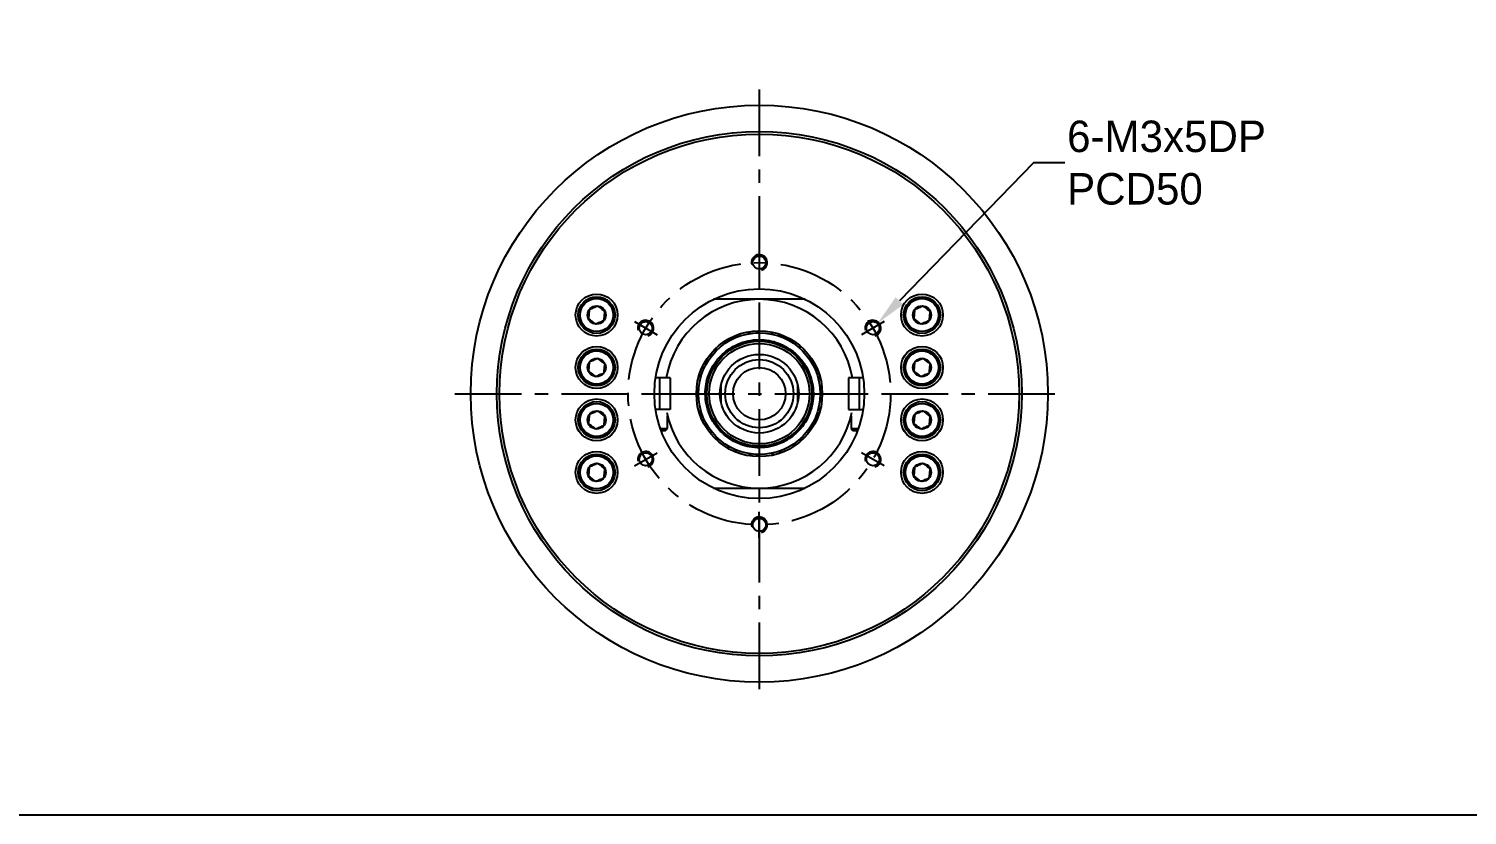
# Model space of a CAD drawing. Extents: x -151 to 841, y 0 to 594.
# Drawn here: x 281.3 to 555.4, y 0 to 149.9 of the extents above; entities that cross this region are included whole.
import ezdxf

# ---------------------------------------------------------------- set-up
doc = ezdxf.new("R2010")
doc.units = 0
doc.header["$PDSIZE"] = -1
doc.linetypes.add('CENTERX2', pattern=[20.32, 12.7, -2.54, 2.54, -2.54])
doc.layers.get('0').update_dxf_attribs({"linetype": 'CONTINUOUS'})
doc.layers.get('DEFPOINTS').update_dxf_attribs({"linetype": 'CONTINUOUS'})
doc.layers.add('$TD_AUDIT_GENERATED__25B7_', color=1, linetype='CENTERX2')
doc.layers.add('$TD_AUDIT_GENERATED__25BB_', color=3, linetype='CONTINUOUS')
doc.styles.add('$TD_AUDIT_GENERATED__25BE_', font='GOTHIC.TTF')
doc.dimstyles.new('$TD_AUDIT_GENERATED__25C1_', dxfattribs={"dimtxt": 4, "dimasz": 4, "dimexe": 0.5, "dimexo": 0.3, "dimgap": 0.396875, "dimtad": 0, "dimtih": 1, "dimtoh": 1, "dimdec": 1, "dimzin": 12, "dimtxsty": '$TD_AUDIT_GENERATED__25BE_', "dimcen": 0.09, "dimclrd": 3, "dimclre": 3, "dimclrt": 3, "dimazin": 3, "dimtm": 1e-09, "dimtfac": 1, "dimtdec": 1, "dimtofl": 0, "dimtmove": 0, "dimatfit": 3})

# ---------------------------------------------------------------- blocks, each defined once
blk = doc.blocks.new('*U182')
at = {"layer": '$TD_AUDIT_GENERATED__25B7_'}
blk.add_line((0, 2.5), (0, -2.5), dxfattribs=at)
blk = doc.blocks.new('*U183')
at = {"color": 0, "linetype": 'BYBLOCK'}
blk.add_blockref('*U182', (-220.34, -548.65), dxfattribs=at)
for p, rotation in [((-241.99, -561.15), 59.99999999999999), ((-198.69, -561.15), 300), ((-241.99, -586.15), 120), ((-198.69, -586.15), 240), ((-220.34, -598.65), 180)]:
    blk.add_blockref('*U182', p, dxfattribs=dict(at, rotation=rotation))
blk = doc.blocks.new('*D189')
at = {"layer": '$TD_AUDIT_GENERATED__25BB_', "color": 3}
for p, q in [((472.75, 124.39), (447.2, 98.07)), ((478.75, 124.39), (472.75, 124.39)), ((442.06, 92.87), (442.24, 92.87)), ((442.15, 92.78), (442.15, 92.96))]:
    blk.add_line(p, q, dxfattribs=at)
blk.add_solid([(446.48, 98.77), (447.92, 97.37), (443.02, 93.76)], dxfattribs=at)
at = {"layer": 'DEFPOINTS', "color": 0}
for p in [(443.02, 93.76), (441.28, 91.97)]:
    blk.add_point(p, dxfattribs=at)
at = {"layer": '$TD_AUDIT_GENERATED__25BB_', "color": 3, "insert": (479.15, 124.39), "char_height": 6, "attachment_point": 4, "style": '$TD_AUDIT_GENERATED__25BE_'}
blk.add_mtext('6-M3x5DP\\PPCD50', dxfattribs=at)

msp = doc.modelspace()

# ---------------------------------------------------------------- linework, layer by layer
at = {"layer": '$TD_AUDIT_GENERATED__25B7_'}
for p, q in [((420.5, 138.367), (420.5, 22.367)), ((362.5, 80.367), (478.5, 80.367))]:
    msp.add_line(p, q, dxfattribs=at)
msp.add_circle((420.5, 80.367), 25, dxfattribs=at)
at = {"color": 7, "linetype": 'CONTINUOUS'}
for p, q in [((429.218, 98.367), (411.782, 98.367)), ((414.157, 90.553), (414.241, 90.527)), ((418.827, 91.859), (418.861, 91.85)), ((427.864, 89.33), (427.902, 89.319)), ((431.129, 85.799), (431.21, 85.779)), ((431.29, 85.618), (431.29, 84.625)), ((403.5, 83.367), (400.726, 83.367)), ((401.5, 83.367), (401.5, 77.367)), ((403.5, 83.367), (403.5, 77.367)), ((437.5, 83.367), (437.5, 77.367)), ((440.274, 83.367), (437.5, 83.367)), ((439.5, 83.367), (439.5, 77.367)), ((400.5, 80.367), (408.5, 80.367)), ((413.2, 78.646), (413.2, 82.087)), ((427.8, 82.087), (427.8, 78.646)), ((432.5, 80.367), (440.5, 80.367)), ((403.5, 77.367), (400.726, 77.367)), ((437.5, 77.367), (440.274, 77.367)), ((403, 73.717), (403, 76.153)), ((431.29, 76.108), (431.29, 75.115)), ((438, 76.153), (438, 73.717)), ((401.638, 73.717), (403, 73.717)), ((401.765, 73.367), (402.65, 73.367)), ((402.65, 73.367), (403, 73.717)), ((438, 73.717), (438.35, 73.367)), ((438, 73.717), (439.362, 73.717)), ((438.35, 73.367), (439.235, 73.367)), ((411.782, 62.367), (429.218, 62.367))]:
    msp.add_line(p, q, dxfattribs=at)
msp.add_lwpolyline([(0, 594), (841, 594), (841, 0), (0, 0)], close=True)
at = {"color": 7, "linetype": 'CONTINUOUS', "flags": 128}
for points in [[(414.241, 90.527), (414.825, 90.484), (414.825, 90.484)], [(415.733, 90.942), (415.824, 91.048), (416.073, 91.52)], [(418.264, 92.156), (418.304, 92.123), (418.827, 91.859)], [(419.873, 91.95), (419.966, 91.998), (420.399, 92.366)], [(426.817, 90.57), (426.998, 90.026), (427.05, 89.94)], [(410.907, 87.576), (411.029, 87.586), (411.555, 87.752)], [(412.236, 88.507), (412.293, 88.672), (412.345, 89.169)], [(427.902, 89.319), (428.485, 89.275), (428.533, 89.281)], [(409.854, 84.974), (409.844, 85.183), (409.71, 85.644)], [(430.069, 87.579), (430.043, 87.063), (430.065, 86.929)], [(430.603, 86.066), (430.607, 86.063), (431.129, 85.799)], [(408.951, 83.626), (409.092, 83.696), (409.492, 84.024)], [(432.041, 83.655), (431.826, 83.199), (431.789, 83.033)], [(408.909, 80.819), (408.806, 81.041), (408.543, 81.382)], [(408.553, 79.236), (408.681, 79.379), (408.914, 79.802)], [(431.98, 82.034), (432.346, 81.616), (432.432, 81.553)], [(409.527, 76.603), (409.325, 76.795), (408.983, 76.996)], [(431.807, 77.776), (431.981, 77.284), (432.062, 77.155)], [(432.449, 79.266), (432.106, 78.946), (431.991, 78.777)], [(409.768, 74.998), (409.845, 75.212), (409.899, 75.657)], [(431.246, 75.026), (430.84, 74.869), (430.641, 74.735)], [(411.627, 72.895), (411.335, 73.011), (410.977, 73.065)], [(412.43, 71.485), (412.421, 71.747), (412.315, 72.147)], [(428.593, 71.506), (428.192, 71.511), (427.924, 71.453)], [(430.109, 73.868), (430.088, 73.382), (430.123, 73.197)], [(414.923, 70.195), (414.574, 70.194), (414.256, 70.119)], [(416.181, 69.171), (416.062, 69.442), (415.835, 69.746)], [(418.972, 68.868), (418.617, 68.723), (418.378, 68.556)], [(420.515, 68.367), (420.279, 68.598), (419.985, 68.778)], [(423.227, 69.092), (422.926, 68.802), (422.785, 68.586)], [(424.847, 69.182), (424.509, 69.322), (424.204, 69.374)], [(427.114, 70.837), (426.928, 70.424), (426.885, 70.206)]]:
    msp.add_lwpolyline(points, dxfattribs=at)
at = {"color": 7, "linetype": 'CONTINUOUS'}
for centre, radius in [((420.5, 80.367), 55), ((420.5, 80.367), 50), ((420.5, 80.367), 49.5), ((420.5, 105.367), 1.25), ((389.5, 95.367), 4), ((389.5, 95.367), 3.5), ((420.5, 80.367), 20), ((451.5, 95.367), 4), ((451.5, 95.367), 3.5), ((389.5, 95.367), 3.15), ((389.5, 95.367), 1.732), ((451.5, 95.367), 3.15), ((451.5, 95.367), 1.732), ((398.849, 92.867), 1.25), ((442.151, 92.867), 1.25), ((420.5, 80.367), 12), ((420.5, 80.367), 11.6), ((389.5, 85.367), 4), ((389.5, 85.367), 3.5), ((389.5, 85.367), 3.15), ((420.5, 80.367), 10), ((420.5, 80.367), 9.576), ((420.5, 80.367), 7.5), ((451.5, 85.367), 4), ((451.5, 85.367), 3.5), ((451.5, 85.367), 3.15), ((389.5, 85.367), 1.732), ((420.5, 80.367), 6.5), ((420.5, 80.367), 5), ((451.5, 85.367), 1.732), ((389.5, 75.367), 4), ((389.5, 75.367), 3.5), ((389.5, 75.367), 3.15), ((389.5, 75.367), 1.732), ((451.5, 75.367), 4), ((451.5, 75.367), 3.5), ((451.5, 75.367), 3.15), ((451.5, 75.367), 1.732), ((389.5, 65.367), 4), ((389.5, 65.367), 3.5), ((398.849, 67.867), 1.25), ((442.151, 67.867), 1.25), ((451.5, 65.367), 4), ((451.5, 65.367), 3.5), ((389.5, 65.367), 3.15), ((389.5, 65.367), 1.732), ((451.5, 65.367), 3.15), ((451.5, 65.367), 1.732), ((420.5, 55.367), 1.25)]:
    msp.add_circle(centre, radius, dxfattribs=at)
for centre in [(420.5, 105.367), (398.849, 92.867), (442.151, 92.867), (398.849, 67.867), (442.151, 67.867), (420.5, 55.367)]:
    msp.add_arc(centre, 1.5, 285, 195)
for centre, radius, start, end in [((420.5, 80.367), 18, 9.59407, 170.40593), ((423.986, 92.89), 1.5, 208.76846, 234.62536), ((423.986, 92.89), 1.5, 274.26308, 299.70964), ((420.5, 80.367), 18, 191.38361, 348.61639)]:
    msp.add_arc(centre, radius, start, end, dxfattribs=at)
for points, knots in [([(388.131, 96.427), (388.089, 96.121), (388.011, 95.547), (387.933, 94.977), (387.897, 94.711)], [0, 0, 0, 0, 0.5347466, 1, 1, 1, 1]), ([(389.734, 97.083), (389.448, 96.966), (388.912, 96.747), (388.379, 96.529), (388.131, 96.427)], [0, 0, 0, 0, 0.5347465, 1, 1, 1, 1]), ([(391.103, 96.022), (390.859, 96.211), (390.401, 96.566), (389.946, 96.919), (389.734, 97.083)], [0, 0, 0, 0, 0.5347467, 1, 1, 1, 1]), ([(390.869, 94.306), (390.911, 94.612), (390.989, 95.186), (391.067, 95.756), (391.103, 96.022)], [0, 0, 0, 0, 0.5347469, 1, 1, 1, 1]), ([(450.131, 96.427), (450.089, 96.121), (450.011, 95.547), (449.933, 94.977), (449.897, 94.711)], [0, 0, 0, 0, 0.5347465, 1, 1, 1, 1]), ([(451.734, 97.083), (451.448, 96.966), (450.912, 96.747), (450.379, 96.529), (450.131, 96.427)], [0, 0, 0, 0, 0.5347459, 1, 1, 1, 1]), ([(453.103, 96.022), (452.859, 96.211), (452.401, 96.566), (451.946, 96.919), (451.734, 97.083)], [0, 0, 0, 0, 0.534745, 1, 1, 1, 1]), ([(452.869, 94.306), (452.911, 94.612), (452.989, 95.186), (453.067, 95.756), (453.103, 96.022)], [0, 0, 0, 0, 0.5347468, 1, 1, 1, 1]), ([(387.897, 94.711), (388.141, 94.522), (388.599, 94.167), (389.054, 93.815), (389.266, 93.65)], [0, 0, 0, 0, 0.5347466, 1, 1, 1, 1]), ([(389.266, 93.65), (389.552, 93.768), (390.088, 93.986), (390.621, 94.204), (390.869, 94.306)], [0, 0, 0, 0, 0.5347467, 1, 1, 1, 1]), ([(449.897, 94.711), (450.141, 94.522), (450.599, 94.167), (451.054, 93.815), (451.266, 93.65)], [0, 0, 0, 0, 0.53474689, 1, 1, 1, 1]), ([(451.266, 93.65), (451.552, 93.768), (452.088, 93.986), (452.621, 94.204), (452.869, 94.306)], [0, 0, 0, 0, 0.5347479, 1, 1, 1, 1]), ([(430.423, 77.604), (430.559, 78.219), (430.84, 79.484), (430.802, 81.487), (430.382, 83.52), (429.533, 85.466), (428.306, 87.197), (426.784, 88.613), (425.082, 89.659), (423.278, 90.345), (421.379, 90.69), (419.381, 90.674), (417.346, 90.247), (415.401, 89.4), (413.67, 88.172), (412.254, 86.65), (411.207, 84.949), (410.522, 83.144), (410.176, 81.245), (410.193, 79.248), (410.619, 77.213), (411.467, 75.267), (412.695, 73.536), (414.216, 72.12), (415.918, 71.074), (417.722, 70.388), (419.621, 70.043), (421.619, 70.06), (423.654, 70.486), (425.599, 71.333), (427.331, 72.561), (428.742, 74.084), (429.809, 75.78), (430.222, 77.008), (430.423, 77.604)], [0, 0, 0, 0, 0.029129, 0.0600028, 0.0921602, 0.125, 0.1578398, 0.1899972, 0.220871, 0.25, 0.279129, 0.3100028, 0.3421602, 0.375, 0.4078398, 0.4399972, 0.470871, 0.5, 0.529129, 0.5600028, 0.5921602, 0.625, 0.6578398, 0.6899972, 0.720871, 0.75, 0.779129, 0.8100028, 0.8421602, 0.875, 0.9078398, 0.9399972, 0.970871, 1, 1, 1, 1]), ([(388.131, 86.427), (388.089, 86.121), (388.011, 85.547), (387.933, 84.977), (387.897, 84.711)], [0, 0, 0, 0, 0.5347467, 1, 1, 1, 1]), ([(389.734, 87.083), (389.448, 86.966), (388.912, 86.747), (388.379, 86.529), (388.131, 86.427)], [0, 0, 0, 0, 0.5347468, 1, 1, 1, 1]), ([(391.103, 86.022), (390.859, 86.211), (390.401, 86.566), (389.946, 86.919), (389.734, 87.083)], [0, 0, 0, 0, 0.53474691, 1, 1, 1, 1]), ([(390.869, 84.306), (390.911, 84.612), (390.989, 85.186), (391.067, 85.756), (391.103, 86.022)], [0, 0, 0, 0, 0.5347469, 1, 1, 1, 1]), ([(450.131, 86.427), (450.089, 86.121), (450.011, 85.547), (449.933, 84.977), (449.897, 84.711)], [0, 0, 0, 0, 0.5347466, 1, 1, 1, 1]), ([(451.734, 87.083), (451.448, 86.966), (450.912, 86.747), (450.379, 86.529), (450.131, 86.427)], [0, 0, 0, 0, 0.5347462, 1, 1, 1, 1]), ([(453.103, 86.022), (452.859, 86.211), (452.401, 86.566), (451.946, 86.919), (451.734, 87.083)], [0, 0, 0, 0, 0.5347452, 1, 1, 1, 1]), ([(452.869, 84.306), (452.911, 84.612), (452.989, 85.186), (453.067, 85.756), (453.103, 86.022)], [0, 0, 0, 0, 0.5347468, 1, 1, 1, 1]), ([(387.897, 84.711), (388.141, 84.522), (388.599, 84.167), (389.054, 83.815), (389.266, 83.65)], [0, 0, 0, 0, 0.53474665, 1, 1, 1, 1]), ([(389.266, 83.65), (389.552, 83.768), (390.088, 83.986), (390.621, 84.204), (390.869, 84.306)], [0, 0, 0, 0, 0.5347468, 1, 1, 1, 1]), ([(449.897, 84.711), (450.141, 84.522), (450.599, 84.167), (451.054, 83.815), (451.266, 83.65)], [0, 0, 0, 0, 0.5347469, 1, 1, 1, 1]), ([(451.266, 83.65), (451.552, 83.768), (452.088, 83.986), (452.621, 84.204), (452.869, 84.306)], [0, 0, 0, 0, 0.5347479, 1, 1, 1, 1]), ([(389.734, 77.083), (389.448, 76.966), (388.912, 76.747), (388.379, 76.529), (388.131, 76.427)], [0, 0, 0, 0, 0.5347468, 1, 1, 1, 1]), ([(391.103, 76.022), (390.859, 76.211), (390.401, 76.566), (389.946, 76.919), (389.734, 77.083)], [0, 0, 0, 0, 0.53474688, 1, 1, 1, 1]), ([(451.734, 77.083), (451.448, 76.966), (450.912, 76.747), (450.379, 76.529), (450.131, 76.427)], [0, 0, 0, 0, 0.5347461, 1, 1, 1, 1]), ([(453.103, 76.022), (452.859, 76.211), (452.401, 76.566), (451.946, 76.919), (451.734, 77.083)], [0, 0, 0, 0, 0.53474516, 1, 1, 1, 1]), ([(388.131, 76.427), (388.089, 76.121), (388.011, 75.547), (387.933, 74.977), (387.897, 74.711)], [0, 0, 0, 0, 0.53474687, 1, 1, 1, 1]), ([(387.897, 74.711), (388.141, 74.522), (388.599, 74.167), (389.054, 73.815), (389.266, 73.65)], [0, 0, 0, 0, 0.5347467, 1, 1, 1, 1]), ([(389.266, 73.65), (389.552, 73.768), (390.088, 73.986), (390.621, 74.204), (390.869, 74.306)], [0, 0, 0, 0, 0.5347468, 1, 1, 1, 1]), ([(390.869, 74.306), (390.911, 74.612), (390.989, 75.186), (391.067, 75.756), (391.103, 76.022)], [0, 0, 0, 0, 0.5347468, 1, 1, 1, 1]), ([(450.131, 76.427), (450.089, 76.121), (450.011, 75.547), (449.933, 74.977), (449.897, 74.711)], [0, 0, 0, 0, 0.5347468, 1, 1, 1, 1]), ([(449.897, 74.711), (450.141, 74.522), (450.599, 74.167), (451.054, 73.815), (451.266, 73.65)], [0, 0, 0, 0, 0.534747, 1, 1, 1, 1]), ([(451.266, 73.65), (451.552, 73.768), (452.088, 73.986), (452.621, 74.204), (452.869, 74.306)], [0, 0, 0, 0, 0.534748, 1, 1, 1, 1]), ([(452.869, 74.306), (452.911, 74.612), (452.989, 75.186), (453.067, 75.756), (453.103, 76.022)], [0, 0, 0, 0, 0.5347466, 1, 1, 1, 1]), ([(388.131, 66.427), (388.089, 66.121), (388.011, 65.547), (387.933, 64.977), (387.897, 64.711)], [0, 0, 0, 0, 0.5347469, 1, 1, 1, 1]), ([(389.734, 67.083), (389.448, 66.966), (388.912, 66.747), (388.379, 66.529), (388.131, 66.427)], [0, 0, 0, 0, 0.5347467, 1, 1, 1, 1]), ([(391.103, 66.022), (390.859, 66.211), (390.401, 66.566), (389.946, 66.919), (389.734, 67.083)], [0, 0, 0, 0, 0.53474684, 1, 1, 1, 1]), ([(390.869, 64.306), (390.911, 64.612), (390.989, 65.186), (391.067, 65.756), (391.103, 66.022)], [0, 0, 0, 0, 0.5347467, 1, 1, 1, 1]), ([(450.131, 66.427), (450.089, 66.121), (450.011, 65.547), (449.933, 64.977), (449.897, 64.711)], [0, 0, 0, 0, 0.5347468, 1, 1, 1, 1]), ([(451.734, 67.083), (451.448, 66.966), (450.912, 66.747), (450.379, 66.529), (450.131, 66.427)], [0, 0, 0, 0, 0.53474609, 1, 1, 1, 1]), ([(453.103, 66.022), (452.859, 66.211), (452.401, 66.566), (451.946, 66.919), (451.734, 67.083)], [0, 0, 0, 0, 0.5347451, 1, 1, 1, 1]), ([(452.869, 64.306), (452.911, 64.612), (452.989, 65.186), (453.067, 65.756), (453.103, 66.022)], [0, 0, 0, 0, 0.5347465, 1, 1, 1, 1]), ([(387.897, 64.711), (388.141, 64.522), (388.599, 64.167), (389.054, 63.815), (389.266, 63.65)], [0, 0, 0, 0, 0.5347465, 1, 1, 1, 1]), ([(389.266, 63.65), (389.552, 63.768), (390.088, 63.986), (390.621, 64.204), (390.869, 64.306)], [0, 0, 0, 0, 0.5347465, 1, 1, 1, 1]), ([(449.897, 64.711), (450.141, 64.522), (450.599, 64.167), (451.054, 63.815), (451.266, 63.65)], [0, 0, 0, 0, 0.5347467, 1, 1, 1, 1]), ([(451.266, 63.65), (451.552, 63.768), (452.088, 63.986), (452.621, 64.204), (452.869, 64.306)], [0, 0, 0, 0, 0.53474771, 1, 1, 1, 1])]:
    msp.add_open_spline(points, degree=3, knots=knots, dxfattribs=at)

# ---------------------------------------------------------------- block references
msp.add_blockref('*U183', (640.838, 654.015))

# ---------------------------------------------------------------- dimensions: what is measured, and where the dimension line sits
at = {"layer": '$TD_AUDIT_GENERATED__25BB_'}
dim = msp.add_diameter_dim_2p(p1=(441.28, 91.97), p2=(443.021, 93.763), text='6-M3x5DP\\PPCD50', dimstyle='$TD_AUDIT_GENERATED__25C1_', override={"dimtxt": 6, "dimasz": 6}, dxfattribs=at)
dim.commit()
dim.dimension.update_dxf_attribs({"geometry": '*D189', "text_midpoint": (498.383, 124.387), "dimtype": 163})

doc.saveas('drawing.dxf')
